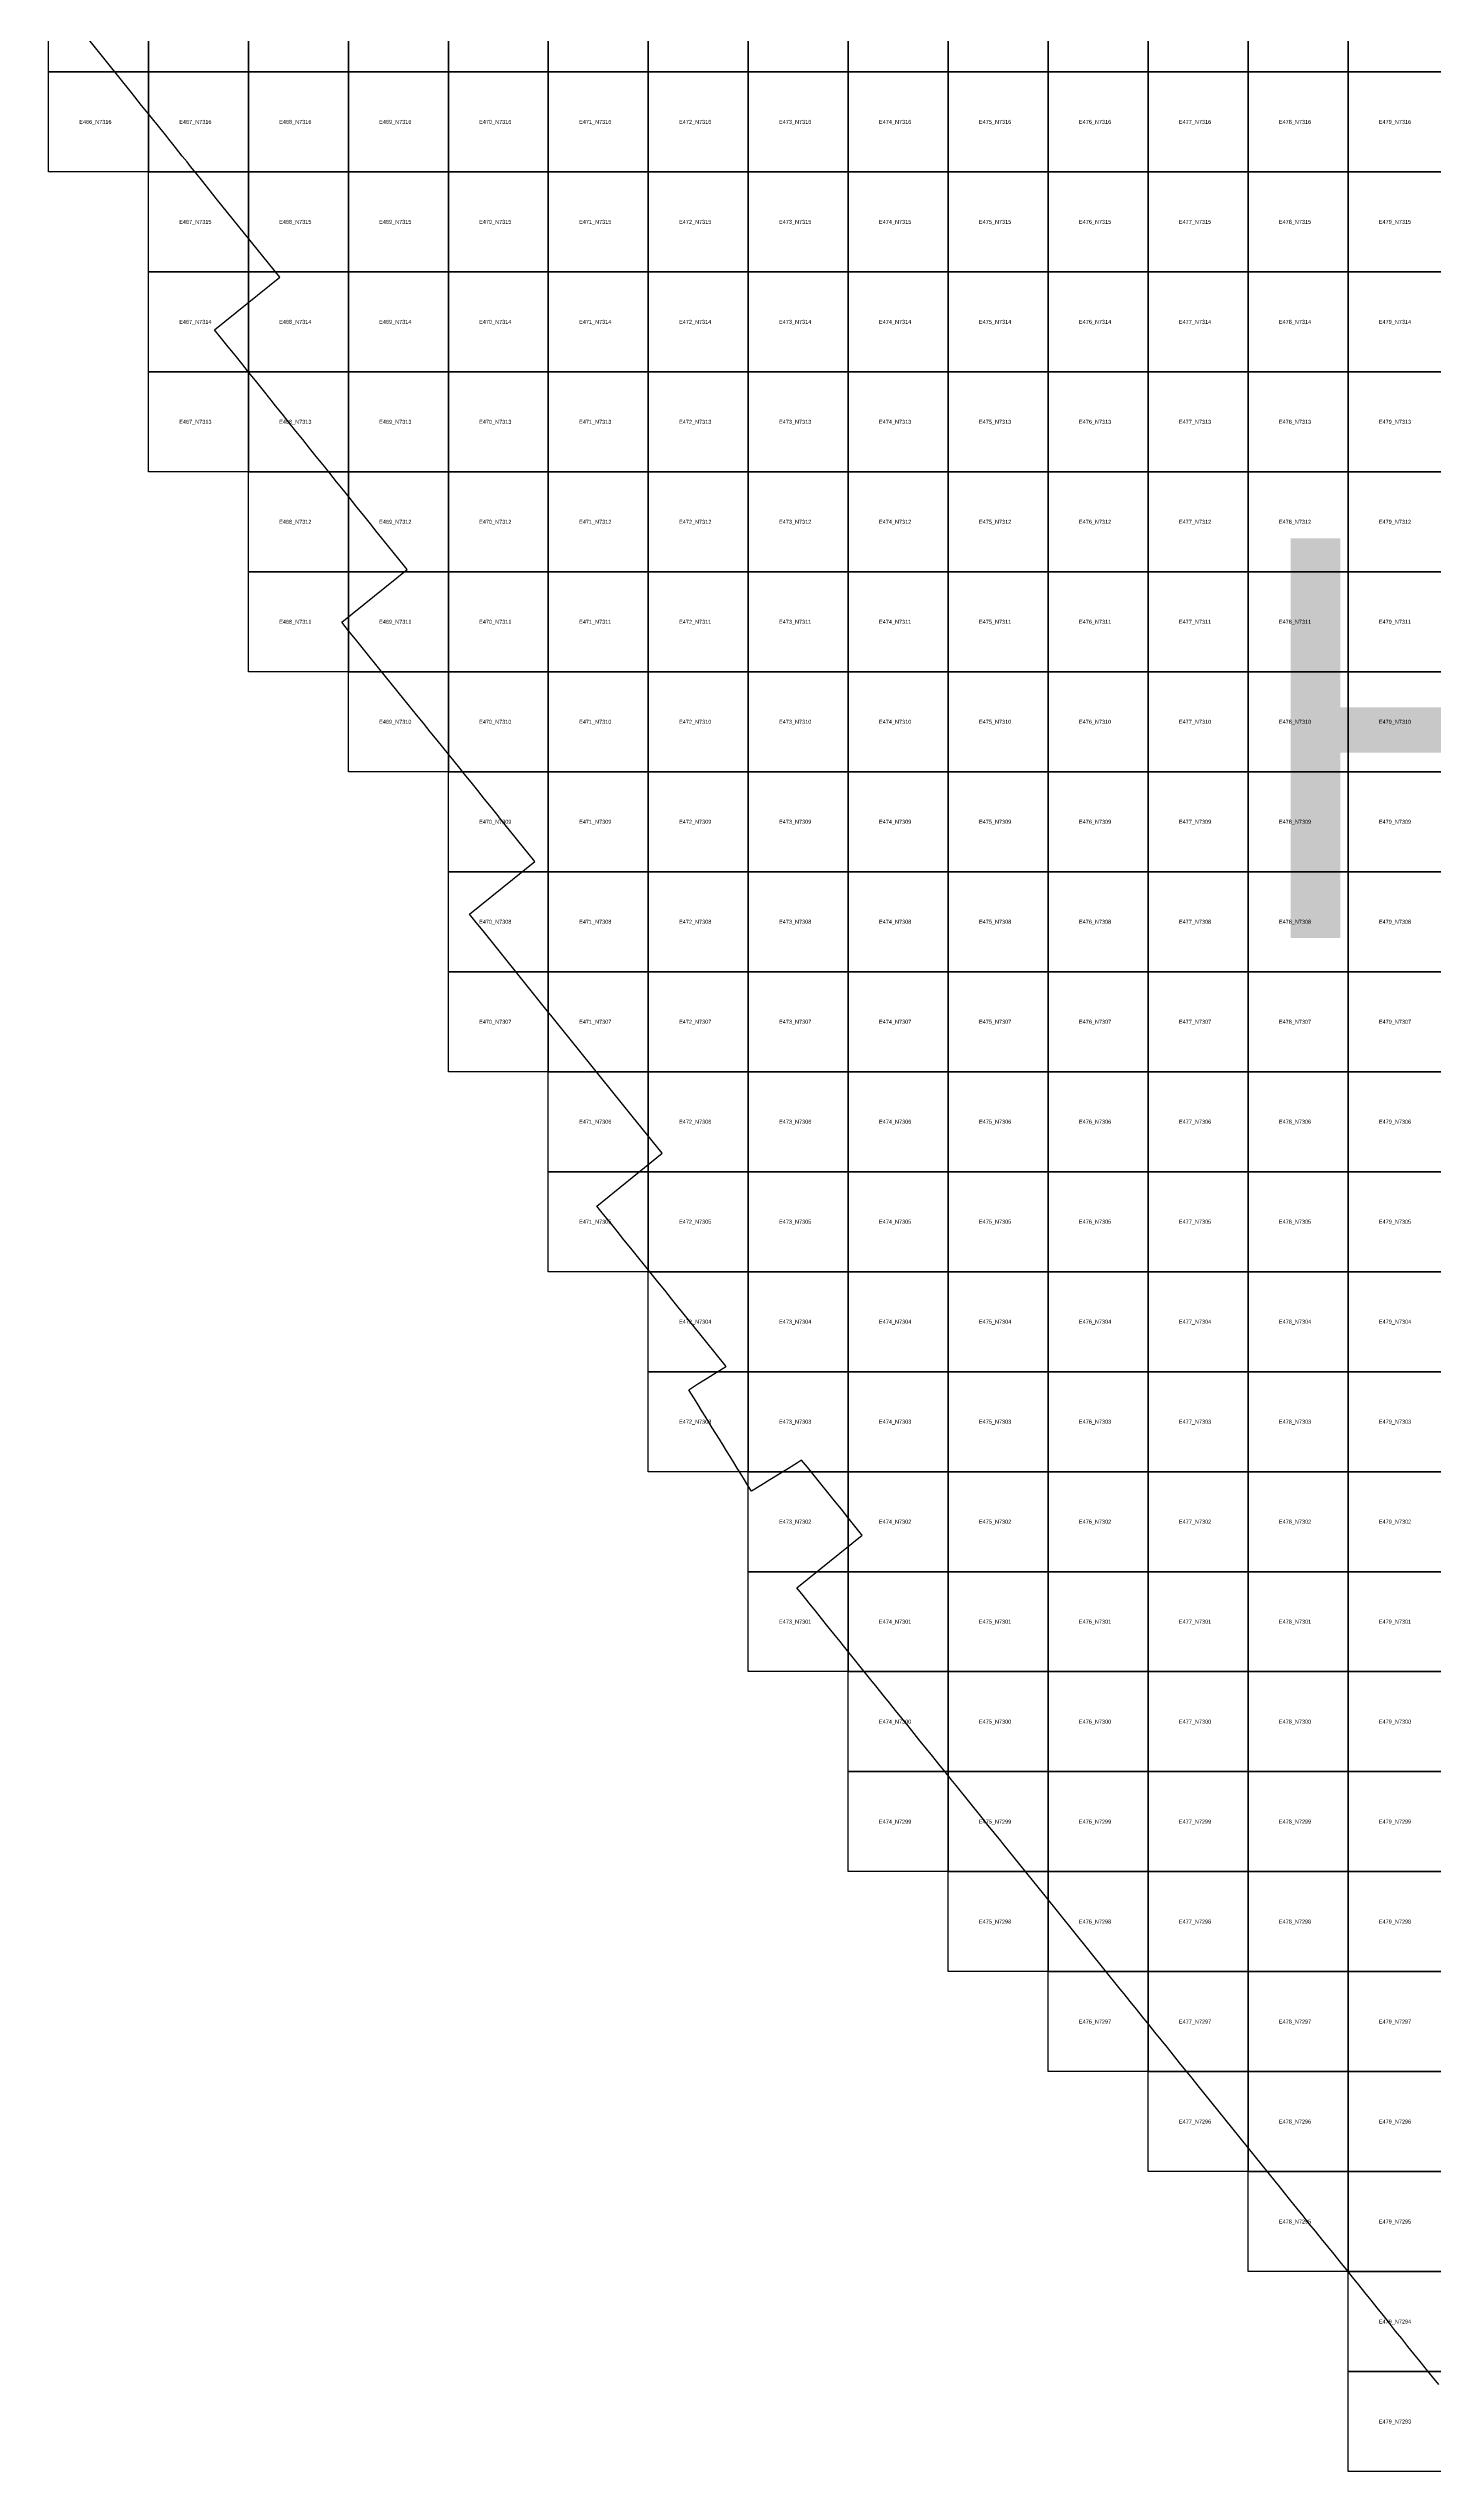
# Model space of a CAD drawing. Extents: x 325010 to 598009, y 7224244 to 7546188.
# Drawn here: x 466000 to 479855, y 7293000 to 7317234 of the extents above; entities that cross this region are included whole.
import ezdxf

# ---------------------------------------------------------------- set-up
doc = ezdxf.new("R2010")
doc.units = 0
doc.layers.add('H', color=7, linetype='Continuous')
doc.layers.add('Limpopo_1', color=7, linetype='Continuous')

msp = doc.modelspace()

# ---------------------------------------------------------------- linework, layer by layer
at = {"layer": 'H'}
msp.add_lwpolyline([(479907, 7293869), (479845, 7293946), (479783, 7294022), (479721, 7294099), (479659, 7294176), (479598, 7294252), (479536, 7294329), (479474, 7294405), (479415, 7294484), (479353, 7294561), (479291, 7294637), (479230, 7294714), (479168, 7294790), (479106, 7294867), (479044, 7294943), (478983, 7295020), (478921, 7295097), (478859, 7295173), (478797, 7295250), (478735, 7295326), (478674, 7295403), (478612, 7295479), (478550, 7295556), (478488, 7295633), (478426, 7295709), (478365, 7295786), (478303, 7295863), (478285, 7295886), (477557, 7296788), (477501, 7296858), (477439, 7296935), (477377, 7297011), (477315, 7297088), (477253, 7297165), (477192, 7297241), (477130, 7297318), (477068, 7297394), (477006, 7297471), (476944, 7297547), (476883, 7297624), (476821, 7297700), (476759, 7297777), (476721, 7297824), (475956, 7298773), (475548, 7299281), (475525, 7299309), (475463, 7299386), (475401, 7299462), (475340, 7299539), (475080, 7299861), (475030, 7299922), (474968, 7299998), (474907, 7300075), (474845, 7300152), (474783, 7300228), (474721, 7300305), (474660, 7300381), (474598, 7300458), (474536, 7300534), (474474, 7300611), (474412, 7300687), (474351, 7300764), (474289, 7300841), (474227, 7300917), (473952, 7301258), (473918, 7301300), (473857, 7301377), (473795, 7301453), (473733, 7301530), (473672, 7301607), (473610, 7301684), (473548, 7301760), (473487, 7301837), (474140, 7302364), (474134, 7302371), (474066, 7302456), (473999, 7302540), (473931, 7302624), (473863, 7302708), (473795, 7302792), (473727, 7302877), (473659, 7302961), (473591, 7303045), (473534, 7303115), (473493, 7303090), (473401, 7303033), (473309, 7302976), (473217, 7302919), (473125, 7302862), (473033, 7302805), (472997, 7302863), (472962, 7302920), (472926, 7302978), (472890, 7303035), (472855, 7303093), (472819, 7303151), (472783, 7303208), (472748, 7303266), (472712, 7303324), (472676, 7303381), (472640, 7303439), (472605, 7303496), (472569, 7303554), (472533, 7303612), (472498, 7303669), (472462, 7303727), (472426, 7303785), (472405, 7303820), (472496, 7303878), (472588, 7303934), (472680, 7303991), (472772, 7304048), (472778, 7304052), (472571, 7304308), (472346, 7304589), (472300, 7304646), (472233, 7304730), (472165, 7304815), (472097, 7304899), (472029, 7304983), (471961, 7305067), (471893, 7305151), (471825, 7305236), (471757, 7305320), (471689, 7305404), (471621, 7305488), (471553, 7305572), (471485, 7305657), (472139, 7306184), (471838, 7306556), (471122, 7307446), (471092, 7307482), (471025, 7307566), (471003, 7307593), (470347, 7308408), (470279, 7308492), (470211, 7308576), (470865, 7309104), (470513, 7309541), (470499, 7309559), (470431, 7309643), (470363, 7309727), (470295, 7309812), (470227, 7309896), (470159, 7309980), (470115, 7310035), (469887, 7310317), (469819, 7310401), (469750, 7310485), (469682, 7310569), (469300, 7311041), (469274, 7311074), (469206, 7311158), (469138, 7311242), (469070, 7311326), (469002, 7311411), (468934, 7311495), (469587, 7312022), (469560, 7312057), (469292, 7312391), (469289, 7312394), (469221, 7312479), (469153, 7312563), (469085, 7312648), (469018, 7312732), (468950, 7312816), (468882, 7312901), (468814, 7312985), (468747, 7313070), (468679, 7313154), (468611, 7313238), (468543, 7313323), (468475, 7313407), (468407, 7313491), (468340, 7313576), (468272, 7313660), (468227, 7313717), (468138, 7313830), (468070, 7313914), (468002, 7313998), (467934, 7314082), (467866, 7314167), (467798, 7314251), (467730, 7314335), (467662, 7314420), (468314, 7314946), (467677, 7315735), (467543, 7315905), (467475, 7315989), (467422, 7316055), (467387, 7316099), (467339, 7316158), (467271, 7316243), (467204, 7316327), (467183, 7316353), (467073, 7316490), (467068, 7316496), (467000, 7316581), (466932, 7316665), (466864, 7316750), (466828, 7316796), (466593, 7317088), (466390, 7317342)], dxfattribs=at)
at = {"layer": 'Limpopo_1'}
for points in [[(466000, 7317000), (466000, 7318000), (467000, 7318000), (467000, 7317000)], [(467000, 7317000), (467000, 7318000), (468000, 7318000), (468000, 7317000)], [(468000, 7317000), (468000, 7318000), (469000, 7318000), (469000, 7317000)], [(469000, 7317000), (469000, 7318000), (470000, 7318000), (470000, 7317000)], [(470000, 7317000), (470000, 7318000), (471000, 7318000), (471000, 7317000)], [(471000, 7317000), (471000, 7318000), (472000, 7318000), (472000, 7317000)], [(472000, 7317000), (472000, 7318000), (473000, 7318000), (473000, 7317000)], [(473000, 7317000), (473000, 7318000), (474000, 7318000), (474000, 7317000)], [(474000, 7317000), (474000, 7318000), (475000, 7318000), (475000, 7317000)], [(475000, 7317000), (475000, 7318000), (476000, 7318000), (476000, 7317000)], [(476000, 7317000), (476000, 7318000), (477000, 7318000), (477000, 7317000)], [(477000, 7317000), (477000, 7318000), (478000, 7318000), (478000, 7317000)], [(478000, 7317000), (478000, 7318000), (479000, 7318000), (479000, 7317000)], [(479000, 7317000), (479000, 7318000), (480000, 7318000), (480000, 7317000)], [(466000, 7316000), (466000, 7317000), (467000, 7317000), (467000, 7316000)], [(467000, 7316000), (467000, 7317000), (468000, 7317000), (468000, 7316000)], [(468000, 7316000), (468000, 7317000), (469000, 7317000), (469000, 7316000)], [(469000, 7316000), (469000, 7317000), (470000, 7317000), (470000, 7316000)], [(470000, 7316000), (470000, 7317000), (471000, 7317000), (471000, 7316000)], [(471000, 7316000), (471000, 7317000), (472000, 7317000), (472000, 7316000)], [(472000, 7316000), (472000, 7317000), (473000, 7317000), (473000, 7316000)], [(473000, 7316000), (473000, 7317000), (474000, 7317000), (474000, 7316000)], [(474000, 7316000), (474000, 7317000), (475000, 7317000), (475000, 7316000)], [(475000, 7316000), (475000, 7317000), (476000, 7317000), (476000, 7316000)], [(476000, 7316000), (476000, 7317000), (477000, 7317000), (477000, 7316000)], [(477000, 7316000), (477000, 7317000), (478000, 7317000), (478000, 7316000)], [(478000, 7316000), (478000, 7317000), (479000, 7317000), (479000, 7316000)], [(479000, 7316000), (479000, 7317000), (480000, 7317000), (480000, 7316000)], [(467000, 7315000), (467000, 7316000), (468000, 7316000), (468000, 7315000)], [(468000, 7315000), (468000, 7316000), (469000, 7316000), (469000, 7315000)], [(469000, 7315000), (469000, 7316000), (470000, 7316000), (470000, 7315000)], [(470000, 7315000), (470000, 7316000), (471000, 7316000), (471000, 7315000)], [(471000, 7315000), (471000, 7316000), (472000, 7316000), (472000, 7315000)], [(472000, 7315000), (472000, 7316000), (473000, 7316000), (473000, 7315000)], [(473000, 7315000), (473000, 7316000), (474000, 7316000), (474000, 7315000)], [(474000, 7315000), (474000, 7316000), (475000, 7316000), (475000, 7315000)], [(475000, 7315000), (475000, 7316000), (476000, 7316000), (476000, 7315000)], [(476000, 7315000), (476000, 7316000), (477000, 7316000), (477000, 7315000)], [(477000, 7315000), (477000, 7316000), (478000, 7316000), (478000, 7315000)], [(478000, 7315000), (478000, 7316000), (479000, 7316000), (479000, 7315000)], [(479000, 7315000), (479000, 7316000), (480000, 7316000), (480000, 7315000)], [(467000, 7314000), (467000, 7315000), (468000, 7315000), (468000, 7314000)], [(468000, 7314000), (468000, 7315000), (469000, 7315000), (469000, 7314000)], [(469000, 7314000), (469000, 7315000), (470000, 7315000), (470000, 7314000)], [(470000, 7314000), (470000, 7315000), (471000, 7315000), (471000, 7314000)], [(471000, 7314000), (471000, 7315000), (472000, 7315000), (472000, 7314000)], [(472000, 7314000), (472000, 7315000), (473000, 7315000), (473000, 7314000)], [(473000, 7314000), (473000, 7315000), (474000, 7315000), (474000, 7314000)], [(474000, 7314000), (474000, 7315000), (475000, 7315000), (475000, 7314000)], [(475000, 7314000), (475000, 7315000), (476000, 7315000), (476000, 7314000)], [(476000, 7314000), (476000, 7315000), (477000, 7315000), (477000, 7314000)], [(477000, 7314000), (477000, 7315000), (478000, 7315000), (478000, 7314000)], [(478000, 7314000), (478000, 7315000), (479000, 7315000), (479000, 7314000)], [(479000, 7314000), (479000, 7315000), (480000, 7315000), (480000, 7314000)], [(467000, 7313000), (467000, 7314000), (468000, 7314000), (468000, 7313000)], [(468000, 7313000), (468000, 7314000), (469000, 7314000), (469000, 7313000)], [(469000, 7313000), (469000, 7314000), (470000, 7314000), (470000, 7313000)], [(470000, 7313000), (470000, 7314000), (471000, 7314000), (471000, 7313000)], [(471000, 7313000), (471000, 7314000), (472000, 7314000), (472000, 7313000)], [(472000, 7313000), (472000, 7314000), (473000, 7314000), (473000, 7313000)], [(473000, 7313000), (473000, 7314000), (474000, 7314000), (474000, 7313000)], [(474000, 7313000), (474000, 7314000), (475000, 7314000), (475000, 7313000)], [(475000, 7313000), (475000, 7314000), (476000, 7314000), (476000, 7313000)], [(476000, 7313000), (476000, 7314000), (477000, 7314000), (477000, 7313000)], [(477000, 7313000), (477000, 7314000), (478000, 7314000), (478000, 7313000)], [(478000, 7313000), (478000, 7314000), (479000, 7314000), (479000, 7313000)], [(479000, 7313000), (479000, 7314000), (480000, 7314000), (480000, 7313000)], [(468000, 7312000), (468000, 7313000), (469000, 7313000), (469000, 7312000)], [(469000, 7312000), (469000, 7313000), (470000, 7313000), (470000, 7312000)], [(470000, 7312000), (470000, 7313000), (471000, 7313000), (471000, 7312000)], [(471000, 7312000), (471000, 7313000), (472000, 7313000), (472000, 7312000)], [(472000, 7312000), (472000, 7313000), (473000, 7313000), (473000, 7312000)], [(473000, 7312000), (473000, 7313000), (474000, 7313000), (474000, 7312000)], [(474000, 7312000), (474000, 7313000), (475000, 7313000), (475000, 7312000)], [(475000, 7312000), (475000, 7313000), (476000, 7313000), (476000, 7312000)], [(476000, 7312000), (476000, 7313000), (477000, 7313000), (477000, 7312000)], [(477000, 7312000), (477000, 7313000), (478000, 7313000), (478000, 7312000)], [(478000, 7312000), (478000, 7313000), (479000, 7313000), (479000, 7312000)], [(479000, 7312000), (479000, 7313000), (480000, 7313000), (480000, 7312000)], [(468000, 7311000), (468000, 7312000), (469000, 7312000), (469000, 7311000)], [(469000, 7311000), (469000, 7312000), (470000, 7312000), (470000, 7311000)], [(470000, 7311000), (470000, 7312000), (471000, 7312000), (471000, 7311000)], [(471000, 7311000), (471000, 7312000), (472000, 7312000), (472000, 7311000)], [(472000, 7311000), (472000, 7312000), (473000, 7312000), (473000, 7311000)], [(473000, 7311000), (473000, 7312000), (474000, 7312000), (474000, 7311000)], [(474000, 7311000), (474000, 7312000), (475000, 7312000), (475000, 7311000)], [(475000, 7311000), (475000, 7312000), (476000, 7312000), (476000, 7311000)], [(476000, 7311000), (476000, 7312000), (477000, 7312000), (477000, 7311000)], [(477000, 7311000), (477000, 7312000), (478000, 7312000), (478000, 7311000)], [(478000, 7311000), (478000, 7312000), (479000, 7312000), (479000, 7311000)], [(479000, 7311000), (479000, 7312000), (480000, 7312000), (480000, 7311000)], [(469000, 7310000), (469000, 7311000), (470000, 7311000), (470000, 7310000)], [(470000, 7310000), (470000, 7311000), (471000, 7311000), (471000, 7310000)], [(471000, 7310000), (471000, 7311000), (472000, 7311000), (472000, 7310000)], [(472000, 7310000), (472000, 7311000), (473000, 7311000), (473000, 7310000)], [(473000, 7310000), (473000, 7311000), (474000, 7311000), (474000, 7310000)], [(474000, 7310000), (474000, 7311000), (475000, 7311000), (475000, 7310000)], [(475000, 7310000), (475000, 7311000), (476000, 7311000), (476000, 7310000)], [(476000, 7310000), (476000, 7311000), (477000, 7311000), (477000, 7310000)], [(477000, 7310000), (477000, 7311000), (478000, 7311000), (478000, 7310000)], [(478000, 7310000), (478000, 7311000), (479000, 7311000), (479000, 7310000)], [(479000, 7310000), (479000, 7311000), (480000, 7311000), (480000, 7310000)], [(470000, 7309000), (470000, 7310000), (471000, 7310000), (471000, 7309000)], [(471000, 7309000), (471000, 7310000), (472000, 7310000), (472000, 7309000)], [(472000, 7309000), (472000, 7310000), (473000, 7310000), (473000, 7309000)], [(473000, 7309000), (473000, 7310000), (474000, 7310000), (474000, 7309000)], [(474000, 7309000), (474000, 7310000), (475000, 7310000), (475000, 7309000)], [(475000, 7309000), (475000, 7310000), (476000, 7310000), (476000, 7309000)], [(476000, 7309000), (476000, 7310000), (477000, 7310000), (477000, 7309000)], [(477000, 7309000), (477000, 7310000), (478000, 7310000), (478000, 7309000)], [(478000, 7309000), (478000, 7310000), (479000, 7310000), (479000, 7309000)], [(479000, 7309000), (479000, 7310000), (480000, 7310000), (480000, 7309000)], [(470000, 7308000), (470000, 7309000), (471000, 7309000), (471000, 7308000)], [(471000, 7308000), (471000, 7309000), (472000, 7309000), (472000, 7308000)], [(472000, 7308000), (472000, 7309000), (473000, 7309000), (473000, 7308000)], [(473000, 7308000), (473000, 7309000), (474000, 7309000), (474000, 7308000)], [(474000, 7308000), (474000, 7309000), (475000, 7309000), (475000, 7308000)], [(475000, 7308000), (475000, 7309000), (476000, 7309000), (476000, 7308000)], [(476000, 7308000), (476000, 7309000), (477000, 7309000), (477000, 7308000)], [(477000, 7308000), (477000, 7309000), (478000, 7309000), (478000, 7308000)], [(478000, 7308000), (478000, 7309000), (479000, 7309000), (479000, 7308000)], [(479000, 7308000), (479000, 7309000), (480000, 7309000), (480000, 7308000)], [(470000, 7307000), (470000, 7308000), (471000, 7308000), (471000, 7307000)], [(471000, 7307000), (471000, 7308000), (472000, 7308000), (472000, 7307000)], [(472000, 7307000), (472000, 7308000), (473000, 7308000), (473000, 7307000)], [(473000, 7307000), (473000, 7308000), (474000, 7308000), (474000, 7307000)], [(474000, 7307000), (474000, 7308000), (475000, 7308000), (475000, 7307000)], [(475000, 7307000), (475000, 7308000), (476000, 7308000), (476000, 7307000)], [(476000, 7307000), (476000, 7308000), (477000, 7308000), (477000, 7307000)], [(477000, 7307000), (477000, 7308000), (478000, 7308000), (478000, 7307000)], [(478000, 7307000), (478000, 7308000), (479000, 7308000), (479000, 7307000)], [(479000, 7307000), (479000, 7308000), (480000, 7308000), (480000, 7307000)], [(471000, 7306000), (471000, 7307000), (472000, 7307000), (472000, 7306000)], [(472000, 7306000), (472000, 7307000), (473000, 7307000), (473000, 7306000)], [(473000, 7306000), (473000, 7307000), (474000, 7307000), (474000, 7306000)], [(474000, 7306000), (474000, 7307000), (475000, 7307000), (475000, 7306000)], [(475000, 7306000), (475000, 7307000), (476000, 7307000), (476000, 7306000)], [(476000, 7306000), (476000, 7307000), (477000, 7307000), (477000, 7306000)], [(477000, 7306000), (477000, 7307000), (478000, 7307000), (478000, 7306000)], [(478000, 7306000), (478000, 7307000), (479000, 7307000), (479000, 7306000)], [(479000, 7306000), (479000, 7307000), (480000, 7307000), (480000, 7306000)], [(471000, 7305000), (471000, 7306000), (472000, 7306000), (472000, 7305000)], [(472000, 7305000), (472000, 7306000), (473000, 7306000), (473000, 7305000)], [(473000, 7305000), (473000, 7306000), (474000, 7306000), (474000, 7305000)], [(474000, 7305000), (474000, 7306000), (475000, 7306000), (475000, 7305000)], [(475000, 7305000), (475000, 7306000), (476000, 7306000), (476000, 7305000)], [(476000, 7305000), (476000, 7306000), (477000, 7306000), (477000, 7305000)], [(477000, 7305000), (477000, 7306000), (478000, 7306000), (478000, 7305000)], [(478000, 7305000), (478000, 7306000), (479000, 7306000), (479000, 7305000)], [(479000, 7305000), (479000, 7306000), (480000, 7306000), (480000, 7305000)], [(472000, 7304000), (472000, 7305000), (473000, 7305000), (473000, 7304000)], [(473000, 7304000), (473000, 7305000), (474000, 7305000), (474000, 7304000)], [(474000, 7304000), (474000, 7305000), (475000, 7305000), (475000, 7304000)], [(475000, 7304000), (475000, 7305000), (476000, 7305000), (476000, 7304000)], [(476000, 7304000), (476000, 7305000), (477000, 7305000), (477000, 7304000)], [(477000, 7304000), (477000, 7305000), (478000, 7305000), (478000, 7304000)], [(478000, 7304000), (478000, 7305000), (479000, 7305000), (479000, 7304000)], [(479000, 7304000), (479000, 7305000), (480000, 7305000), (480000, 7304000)], [(472000, 7303000), (472000, 7304000), (473000, 7304000), (473000, 7303000)], [(473000, 7303000), (473000, 7304000), (474000, 7304000), (474000, 7303000)], [(474000, 7303000), (474000, 7304000), (475000, 7304000), (475000, 7303000)], [(475000, 7303000), (475000, 7304000), (476000, 7304000), (476000, 7303000)], [(476000, 7303000), (476000, 7304000), (477000, 7304000), (477000, 7303000)], [(477000, 7303000), (477000, 7304000), (478000, 7304000), (478000, 7303000)], [(478000, 7303000), (478000, 7304000), (479000, 7304000), (479000, 7303000)], [(479000, 7303000), (479000, 7304000), (480000, 7304000), (480000, 7303000)], [(473000, 7302000), (473000, 7303000), (474000, 7303000), (474000, 7302000)], [(474000, 7302000), (474000, 7303000), (475000, 7303000), (475000, 7302000)], [(475000, 7302000), (475000, 7303000), (476000, 7303000), (476000, 7302000)], [(476000, 7302000), (476000, 7303000), (477000, 7303000), (477000, 7302000)], [(477000, 7302000), (477000, 7303000), (478000, 7303000), (478000, 7302000)], [(478000, 7302000), (478000, 7303000), (479000, 7303000), (479000, 7302000)], [(479000, 7302000), (479000, 7303000), (480000, 7303000), (480000, 7302000)], [(473000, 7301000), (473000, 7302000), (474000, 7302000), (474000, 7301000)], [(474000, 7301000), (474000, 7302000), (475000, 7302000), (475000, 7301000)], [(475000, 7301000), (475000, 7302000), (476000, 7302000), (476000, 7301000)], [(476000, 7301000), (476000, 7302000), (477000, 7302000), (477000, 7301000)], [(477000, 7301000), (477000, 7302000), (478000, 7302000), (478000, 7301000)], [(478000, 7301000), (478000, 7302000), (479000, 7302000), (479000, 7301000)], [(479000, 7301000), (479000, 7302000), (480000, 7302000), (480000, 7301000)], [(474000, 7300000), (474000, 7301000), (475000, 7301000), (475000, 7300000)], [(475000, 7300000), (475000, 7301000), (476000, 7301000), (476000, 7300000)], [(476000, 7300000), (476000, 7301000), (477000, 7301000), (477000, 7300000)], [(477000, 7300000), (477000, 7301000), (478000, 7301000), (478000, 7300000)], [(478000, 7300000), (478000, 7301000), (479000, 7301000), (479000, 7300000)], [(479000, 7300000), (479000, 7301000), (480000, 7301000), (480000, 7300000)], [(474000, 7299000), (474000, 7300000), (475000, 7300000), (475000, 7299000)], [(475000, 7299000), (475000, 7300000), (476000, 7300000), (476000, 7299000)], [(476000, 7299000), (476000, 7300000), (477000, 7300000), (477000, 7299000)], [(477000, 7299000), (477000, 7300000), (478000, 7300000), (478000, 7299000)], [(478000, 7299000), (478000, 7300000), (479000, 7300000), (479000, 7299000)], [(479000, 7299000), (479000, 7300000), (480000, 7300000), (480000, 7299000)], [(475000, 7298000), (475000, 7299000), (476000, 7299000), (476000, 7298000)], [(476000, 7298000), (476000, 7299000), (477000, 7299000), (477000, 7298000)], [(477000, 7298000), (477000, 7299000), (478000, 7299000), (478000, 7298000)], [(478000, 7298000), (478000, 7299000), (479000, 7299000), (479000, 7298000)], [(479000, 7298000), (479000, 7299000), (480000, 7299000), (480000, 7298000)], [(476000, 7297000), (476000, 7298000), (477000, 7298000), (477000, 7297000)], [(477000, 7297000), (477000, 7298000), (478000, 7298000), (478000, 7297000)], [(478000, 7297000), (478000, 7298000), (479000, 7298000), (479000, 7297000)], [(479000, 7297000), (479000, 7298000), (480000, 7298000), (480000, 7297000)], [(477000, 7296000), (477000, 7297000), (478000, 7297000), (478000, 7296000)], [(478000, 7296000), (478000, 7297000), (479000, 7297000), (479000, 7296000)], [(479000, 7296000), (479000, 7297000), (480000, 7297000), (480000, 7296000)], [(478000, 7295000), (478000, 7296000), (479000, 7296000), (479000, 7295000)], [(479000, 7295000), (479000, 7296000), (480000, 7296000), (480000, 7295000)], [(479000, 7294000), (479000, 7295000), (480000, 7295000), (480000, 7294000)], [(479000, 7293000), (479000, 7294000), (480000, 7294000), (480000, 7293000)]]:
    msp.add_lwpolyline(points, close=True, dxfattribs=at)

# ---------------------------------------------------------------- texts
msp.add_text('H', height=4000).set_placement((477986, 7308336))
for s, p in [('E466_N7316', (466308, 7316480)), ('E467_N7316', (467308, 7316480)), ('E468_N7316', (468308, 7316480)), ('E469_N7316', (469308, 7316480)), ('E470_N7316', (470308, 7316480)), ('E471_N7316', (471308, 7316480)), ('E472_N7316', (472308, 7316480)), ('E473_N7316', (473308, 7316480)), ('E474_N7316', (474308, 7316480)), ('E475_N7316', (475308, 7316480)), ('E476_N7316', (476308, 7316480)), ('E477_N7316', (477308, 7316480)), ('E478_N7316', (478308, 7316480)), ('E479_N7316', (479308, 7316480)), ('E467_N7315', (467308, 7315480)), ('E468_N7315', (468308, 7315480)), ('E469_N7315', (469308, 7315480)), ('E470_N7315', (470308, 7315480)), ('E471_N7315', (471308, 7315480)), ('E472_N7315', (472308, 7315480)), ('E473_N7315', (473308, 7315480)), ('E474_N7315', (474308, 7315480)), ('E475_N7315', (475308, 7315480)), ('E476_N7315', (476308, 7315480)), ('E477_N7315', (477308, 7315480)), ('E478_N7315', (478308, 7315480)), ('E479_N7315', (479308, 7315480)), ('E467_N7314', (467308, 7314480)), ('E468_N7314', (468308, 7314480)), ('E469_N7314', (469308, 7314480)), ('E470_N7314', (470308, 7314480)), ('E471_N7314', (471308, 7314480)), ('E472_N7314', (472308, 7314480)), ('E473_N7314', (473308, 7314480)), ('E474_N7314', (474308, 7314480)), ('E475_N7314', (475308, 7314480)), ('E476_N7314', (476308, 7314480)), ('E477_N7314', (477308, 7314480)), ('E478_N7314', (478308, 7314480)), ('E479_N7314', (479308, 7314480)), ('E467_N7313', (467308, 7313480)), ('E468_N7313', (468308, 7313480)), ('E469_N7313', (469308, 7313480)), ('E470_N7313', (470308, 7313480)), ('E471_N7313', (471308, 7313480)), ('E472_N7313', (472308, 7313480)), ('E473_N7313', (473308, 7313480)), ('E474_N7313', (474308, 7313480)), ('E475_N7313', (475308, 7313480)), ('E476_N7313', (476308, 7313480)), ('E477_N7313', (477308, 7313480)), ('E478_N7313', (478308, 7313480)), ('E479_N7313', (479308, 7313480)), ('E468_N7312', (468308, 7312480)), ('E469_N7312', (469308, 7312480)), ('E470_N7312', (470308, 7312480)), ('E471_N7312', (471308, 7312480)), ('E472_N7312', (472308, 7312480)), ('E473_N7312', (473308, 7312480)), ('E474_N7312', (474308, 7312480)), ('E475_N7312', (475308, 7312480)), ('E476_N7312', (476308, 7312480)), ('E477_N7312', (477308, 7312480)), ('E478_N7312', (478308, 7312480)), ('E479_N7312', (479308, 7312480)), ('E468_N7311', (468308, 7311480)), ('E469_N7311', (469308, 7311480)), ('E470_N7311', (470308, 7311480)), ('E471_N7311', (471308, 7311480)), ('E472_N7311', (472308, 7311480)), ('E473_N7311', (473308, 7311480)), ('E474_N7311', (474308, 7311480)), ('E475_N7311', (475308, 7311480)), ('E476_N7311', (476308, 7311480)), ('E477_N7311', (477308, 7311480)), ('E478_N7311', (478308, 7311480)), ('E479_N7311', (479308, 7311480)), ('E469_N7310', (469308, 7310480)), ('E470_N7310', (470308, 7310480)), ('E471_N7310', (471308, 7310480)), ('E472_N7310', (472308, 7310480)), ('E473_N7310', (473308, 7310480)), ('E474_N7310', (474308, 7310480)), ('E475_N7310', (475308, 7310480)), ('E476_N7310', (476308, 7310480)), ('E477_N7310', (477308, 7310480)), ('E478_N7310', (478308, 7310480)), ('E479_N7310', (479308, 7310480)), ('E470_N7309', (470308, 7309480)), ('E471_N7309', (471308, 7309480)), ('E472_N7309', (472308, 7309480)), ('E473_N7309', (473308, 7309480)), ('E474_N7309', (474308, 7309480)), ('E475_N7309', (475308, 7309480)), ('E476_N7309', (476308, 7309480)), ('E477_N7309', (477308, 7309480)), ('E478_N7309', (478308, 7309480)), ('E479_N7309', (479308, 7309480)), ('E470_N7308', (470308, 7308480)), ('E471_N7308', (471308, 7308480)), ('E472_N7308', (472308, 7308480)), ('E473_N7308', (473308, 7308480)), ('E474_N7308', (474308, 7308480)), ('E475_N7308', (475308, 7308480)), ('E476_N7308', (476308, 7308480)), ('E477_N7308', (477308, 7308480)), ('E478_N7308', (478308, 7308480)), ('E479_N7308', (479308, 7308480)), ('E470_N7307', (470308, 7307480)), ('E471_N7307', (471308, 7307480)), ('E472_N7307', (472308, 7307480)), ('E473_N7307', (473308, 7307480)), ('E474_N7307', (474308, 7307480)), ('E475_N7307', (475308, 7307480)), ('E476_N7307', (476308, 7307480)), ('E477_N7307', (477308, 7307480)), ('E478_N7307', (478308, 7307480)), ('E479_N7307', (479308, 7307480)), ('E471_N7306', (471308, 7306480)), ('E472_N7306', (472308, 7306480)), ('E473_N7306', (473308, 7306480)), ('E474_N7306', (474308, 7306480)), ('E475_N7306', (475308, 7306480)), ('E476_N7306', (476308, 7306480)), ('E477_N7306', (477308, 7306480)), ('E478_N7306', (478308, 7306480)), ('E479_N7306', (479308, 7306480)), ('E471_N7305', (471308, 7305480)), ('E472_N7305', (472308, 7305480)), ('E473_N7305', (473308, 7305480)), ('E474_N7305', (474308, 7305480)), ('E475_N7305', (475308, 7305480)), ('E476_N7305', (476308, 7305480)), ('E477_N7305', (477308, 7305480)), ('E478_N7305', (478308, 7305480)), ('E479_N7305', (479308, 7305480)), ('E472_N7304', (472308, 7304480)), ('E473_N7304', (473308, 7304480)), ('E474_N7304', (474308, 7304480)), ('E475_N7304', (475308, 7304480)), ('E476_N7304', (476308, 7304480)), ('E477_N7304', (477308, 7304480)), ('E478_N7304', (478308, 7304480)), ('E479_N7304', (479308, 7304480)), ('E472_N7303', (472308, 7303480)), ('E473_N7303', (473308, 7303480)), ('E474_N7303', (474308, 7303480)), ('E475_N7303', (475308, 7303480)), ('E476_N7303', (476308, 7303480)), ('E477_N7303', (477308, 7303480)), ('E478_N7303', (478308, 7303480)), ('E479_N7303', (479308, 7303480)), ('E473_N7302', (473308, 7302480)), ('E474_N7302', (474308, 7302480)), ('E475_N7302', (475308, 7302480)), ('E476_N7302', (476308, 7302480)), ('E477_N7302', (477308, 7302480)), ('E478_N7302', (478308, 7302480)), ('E479_N7302', (479308, 7302480)), ('E473_N7301', (473308, 7301480)), ('E474_N7301', (474308, 7301480)), ('E475_N7301', (475308, 7301480)), ('E476_N7301', (476308, 7301480)), ('E477_N7301', (477308, 7301480)), ('E478_N7301', (478308, 7301480)), ('E479_N7301', (479308, 7301480)), ('E474_N7300', (474308, 7300480)), ('E475_N7300', (475308, 7300480)), ('E476_N7300', (476308, 7300480)), ('E477_N7300', (477308, 7300480)), ('E478_N7300', (478308, 7300480)), ('E479_N7300', (479308, 7300480)), ('E474_N7299', (474308, 7299480)), ('E475_N7299', (475308, 7299480)), ('E476_N7299', (476308, 7299480)), ('E477_N7299', (477308, 7299480)), ('E478_N7299', (478308, 7299480)), ('E479_N7299', (479308, 7299480)), ('E475_N7298', (475308, 7298480)), ('E476_N7298', (476308, 7298480)), ('E477_N7298', (477308, 7298480)), ('E478_N7298', (478308, 7298480)), ('E479_N7298', (479308, 7298480)), ('E476_N7297', (476308, 7297480)), ('E477_N7297', (477308, 7297480)), ('E478_N7297', (478308, 7297480)), ('E479_N7297', (479308, 7297480)), ('E477_N7296', (477308, 7296480)), ('E478_N7296', (478308, 7296480)), ('E479_N7296', (479308, 7296480)), ('E478_N7295', (478308, 7295480)), ('E479_N7295', (479308, 7295480)), ('E479_N7294', (479308, 7294480)), ('E479_N7293', (479308, 7293480))]:
    msp.add_text(s, height=40, dxfattribs=at).set_placement(p)

doc.saveas('drawing.dxf')
